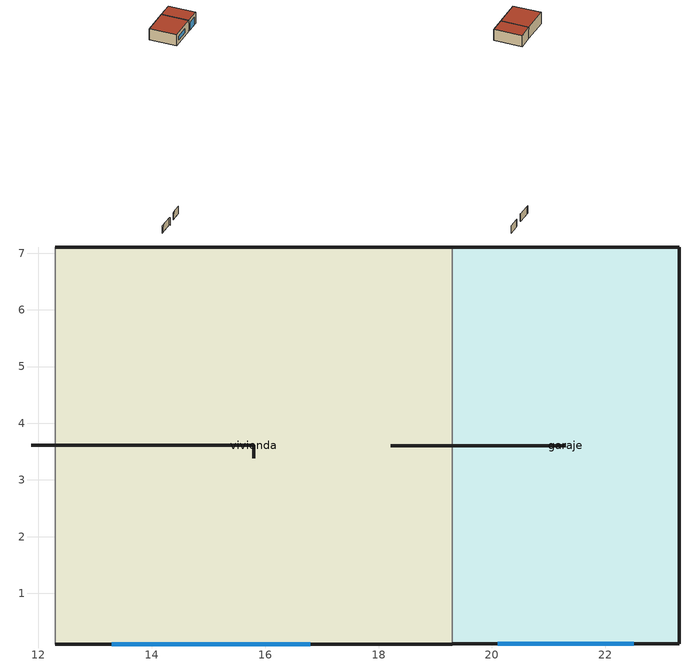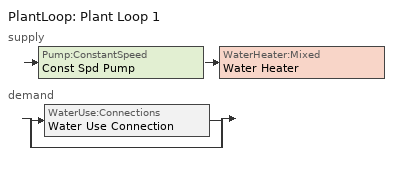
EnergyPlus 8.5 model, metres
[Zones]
garaje
 floor ground (CTE_Ref_Suelo_zona D): 23.3,7.11 23.3,0.11 19.3,0.11 19.3,7.11 z0
 wall outside (PT_ForjadoCubierta_PSI0.24): 21.3,3.61 18.66,3.61 z-52:-50
 wall outside (PT_SoleraTerreno_PSI0.28): 21.3,3.61 18.22,3.61 z-52:-50
 wall outside (CTE_Ref_Muro Exterior_zona D): 19.3,0.11 23.3,0.11 23.3,7.11 19.3,7.11 z0:3
 wall to vivienda (CTE_Ref_Partición interior): 19.3,7.11 19.3,0.11 z0:3
 window (CTE_Ref_Huecos_zona D): 20.1,0.11 22.5,0.11 z0:2.1
 roof outside (CTE_Ref_Cubierta_zona D): 23.3,0.11 23.3,7.11 19.3,7.11 19.3,0.11 z3
vivienda
 floor ground (CTE_Ref_Suelo_zona D): 19.3,7.11 19.3,0.11 12.3,0.11 12.3,7.11 z0
 wall outside (CTE_Ref_Muro Exterior_zona D): 19.3,7.11 12.3,7.11 / 12.3,0.11 19.3,0.11 z0:3
 wall outside (PT_ContornoHuecos_PSI0.05): 15.8,3.61 15.8,3.38 z-52:-50
 wall outside (PT_ForjadoCubierta_PSI0.24): 15.8,3.61 12.44,3.61 z-52:-50
 wall outside (PT_SoleraTerreno_PSI0.28): 15.8,3.61 11.88,3.61 z-52:-50
 wall adiabatic (CTE_Ref_Muro Exterior_zona D): 12.3,7.11 12.3,0.11 z0:3
 window (CTE_Ref_Huecos_zona D): 13.3,0.11 16.8,0.11 z1.1:2.1
 roof outside (CTE_Ref_Cubierta_zona D): 19.3,0.11 19.3,7.11 12.3,7.11 12.3,0.11 z3
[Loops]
PlantLoop 'Plant Loop 1'
 supply: Pump:ConstantSpeed 'Const Spd Pump' > WaterHeater:Mixed 'Water Heater'
 demand: split
  | WaterUse:Connections 'Water Use Connection'
  | bypass
[Building]
CTE_Res_PLANTILLA: North Axis {deg}=0; Terrain=City; Loads Convergence Tolerance Value=0.04; Temperature Convergence Tolerance Value {deltaC}=0.4; Solar Distribution=FullExterior; Maximum Number of Warmup Days=25
[Site:Location]
D3_peninsula: Latitude {deg}=40.68; Longitude {deg}=-4.13; Time Zone {hr}=1; Elevation {m}=667
[SizingPeriod:DesignDay] Day of Month=15; Dry-Bulb Temperature Range Modifier Type=DefaultMultipliers; Humidity Condition Type=DewPoint; Barometric Pressure {Pa}=100965; Wind Speed {m/s}=2.8; Wind Direction {deg}=0; Rain Indicator=No; Snow Indicator=No; Solar Model Indicator=ASHRAEClearSky
Name | Month | Day Type | Maximum Dry-Bulb Temperature {C} | Daily Dry-Bulb Temperature Range {deltaC} | Wetbulb or DewPoint at Maximum Dry-Bulb {C} | Daylight Saving Time Indicator | Sky Clearness
Summer 99.6% Dry Bulb Temperature | 7 | SummerDesignDay | 34.1 | 12.6 | 10.7 | Yes | 1
Winter 0.4% Dry Bulb Temperature | 1 | WinterDesignDay | 6.7 | 9.8 | -4.9 | No | 0
[Site:GroundTemperature:BuildingSurface]
13.62, 13.62, 13.62, 13.62, 13.62, 13.62, 13.62, 13.62, 13.62, 13.62, 13.62, 13.62
[Material] Thermal Absorptance=0.6; Solar Absorptance=0.6; Visible Absorptance=0.6
Name | Roughness | Thickness {m} | Conductivity {W/m-K} | Density {kg/m3} | Specific Heat {J/kg-K}
0_Mobiliario_Residencial | MediumRough | 0.999998 | 1.00001 | 45 | 1200
CTE_Ref_Enlucido de yeso [1000 < d < 1300] | Rough | 0.015 | 0.57 | 1100 | 1000
CTE_Ref_Fábrica de ladrillo cerámico perforado de medio pie [80 mm < G <= 100 mm] | Rough | 0.115 | 0.5 | 900 | 1000
CTE_Ref_Fábrica de tabique cerámico de LH sencillo [40 mm < e < 60 mm] | Rough | 0.04 | 0.4 | 920 | 1000
CTE_Ref_FU entrevigado cerámico [h 250 mm] | Rough | 0.25 | 1.67 | 1660 | 1000
CTE_Ref_Hormigón con áridos ligeros [1600 < d < 1800] | Rough | 0.07 | 1.15 | 1700 | 1000
CTE_Ref_Mortero de cemento o cal para albañilería y para revoco o enlucido [1800 < d < 2000] | Rough | 0.015 | 1.3 | 1900 | 1000
CTE_Ref_Plaqueta o baldosa cerámica | Rough | 0.015 | 1 | 2000 | 800
Losa maciza de hormigón [d 2500 / h 200 mm] | Rough | 0.2 | 2.5 | 2500 | 1000
[Material:NoMass] Roughness=Smooth
Name | Thermal Resistance {m2-K/W} | Thermal Absorptance | Solar Absorptance | Visible Absorptance
Material Aislamiento Referencia Zona D_Cubiertas | 2.224 | 0.6 | 0.6 | 0.6
Material Aislamiento Referencia Zona D_Muros | 0.977 | 0.6 | 0.6 | 0.6
Material Aislamiento Referencia Zona D_Suelos | 1.764 | 0.6 | 0.6 | 0.6
materialPT; materialPT 2; materialPT 4 | 1 | 0.9 | 0.7 | 0.7
[WindowMaterial:Shade]
CTE_Sombra_estacional_ventana: Solar Transmittance=0.7; Solar Reflectance=0.1; Visible Transmittance=0.7; Visible Reflectance=0.1; Infrared Hemispherical Emissivity=0.15; Infrared Transmittance=0.7; Thickness {m}=0.000999998; Conductivity {W/m-K}=0.1; Shade to Glass Distance {m}=0.05; Top Opening Multiplier=0; Bottom Opening Multiplier=0; Left-Side Opening Multiplier=0; Right-Side Opening Multiplier=0; Airflow Permeability=0.7
[WindowMaterial:SimpleGlazingSystem]
CTE_Ref_Vidrio_zona D_1.31: U-Factor {W/m2-K}=1.31; Solar Heat Gain Coefficient=0.75
[WindowProperty:ShadingControl]
sombra estacional_verano: Shading Type=ExteriorShade; Construction with Shading=CTE_Ref_Huecos_zona D_con_persiana; Shading Control Type=OnIfScheduleAllows; Schedule=CTER24B_SombraEstacional; Shading Control Is Scheduled=Yes; Glare Control Is Active=No
[Construction]
CTE_Ref_Cubierta_zona D: CTE_Ref_Plaqueta o baldosa cerámica, CTE_Ref_Mortero de cemento o cal para albañilería y para revoco o enlucido [1800 < d < 2000], Material Aislamiento Referencia Zona D_Cubiertas, CTE_Ref_Hormigón con áridos ligeros [1600 < d < 1800], CTE_Ref_FU entrevigado cerámico [h 250 mm]
CTE_Ref_Huecos_zona D: CTE_Ref_Vidrio_zona D_1.31
CTE_Ref_Huecos_zona D_con_persiana: CTE_Sombra_estacional_ventana, CTE_Ref_Vidrio_zona D_1.31
CTE_Ref_Muro Exterior_zona D: CTE_Ref_Mortero de cemento o cal para albañilería y para revoco o enlucido [1800 < d < 2000], CTE_Ref_Fábrica de ladrillo cerámico perforado de medio pie [80 mm < G <= 100 mm], Material Aislamiento Referencia Zona D_Muros, CTE_Ref_Fábrica de tabique cerámico de LH sencillo [40 mm < e < 60 mm], CTE_Ref_Enlucido de yeso [1000 < d < 1300]
CTE_Ref_Partición interior: CTE_Ref_Enlucido de yeso [1000 < d < 1300], CTE_Ref_Fábrica de tabique cerámico de LH sencillo [40 mm < e < 60 mm], CTE_Ref_Enlucido de yeso [1000 < d < 1300]
CTE_Ref_Suelo_zona D: Losa maciza de hormigón [d 2500 / h 200 mm], Material Aislamiento Referencia Zona D_Suelos, CTE_Ref_Mortero de cemento o cal para albañilería y para revoco o enlucido [1800 < d < 2000], CTE_Ref_Plaqueta o baldosa cerámica
CTE_Res_Mobiliario: 0_Mobiliario_Residencial
PT_ContornoHuecos_PSI0.05: materialPT 4
PT_ForjadoCubierta_PSI0.24: materialPT
PT_SoleraTerreno_PSI0.28: materialPT 2
[Zone]
Name | Part of Total Floor Area
garaje | No
vivienda
[ZoneInfiltration:EffectiveLeakageArea] Stack Coefficient=0.00029; Wind Coefficient=0.000231
Name | Zone | Schedule | Effective Air Leakage Area {cm2}
CTE_ELA_#{ space.name } 1 | garaje | CTE_SiempreOn | 218.984
CTE_ELA_#{ space.name } | vivienda | CTER24B_HINF | 238.659
[ZoneControl:Thermostat]
vivienda Thermostat: Zone or ZoneList=vivienda; Control Type Schedule=vivienda Thermostat Schedule; Control Object Type 1=ThermostatSetpoint:DualSetpoint; Control Name 1=Thermostat Setpoint Dual Setpoint 2
[ThermostatSetpoint:DualSetpoint]
Thermostat Setpoint Dual Setpoint 2: Heating Setpoint Temperature Schedule=CTER24B_TCAL; Cooling Setpoint Temperature Schedule=CTER24B_TREF
[ZoneVentilation:DesignFlowRate] Zone or ZoneList=vivienda; Design Flow Rate Calculation Method=AirChanges/Hour; Design Flow Rate {m3/s}=0; Flow Rate per Zone Floor Area {m3/s-m2}=0; Flow Rate per Person {m3/s-person}=0; Constant Term Coefficient=1; Temperature Term Coefficient=0; Velocity Term Coefficient=0; Velocity Squared Term Coefficient=0; Minimum Indoor Temperature {C}=-100; Maximum Indoor Temperature {C}=100; Delta Temperature {deltaC}=-100; Minimum Outdoor Temperature {C}=-100; Maximum Outdoor Temperature {C}=100; Maximum Wind Speed {m/s}=40
Name | Schedule | Air Changes per Hour {1/hr} | Ventilation Type | Fan Pressure Rise {Pa} | Fan Total Efficiency
HVNOC_vivienda_Zone Ventilation Design Flow Rate NOCTURNO | CTER24B_HVNOC | 3.37 | Natural | 0 | 1
HVEN_vivienda_Zone Ventilation Design Flow Rate NORMAL | CTER24B_HVEN | 0.63 | Exhaust | 1250 | 0.5
[Sizing:Zone]
vivienda: Zone Cooling Design Supply Air Temperature Input Method=SupplyAirTemperature; Zone Cooling Design Supply Air Temperature {C}=14; Zone Cooling Design Supply Air Temperature Difference {deltaC}=11.11; Zone Heating Design Supply Air Temperature Input Method=SupplyAirTemperature; Zone Heating Design Supply Air Temperature {C}=40; Zone Heating Design Supply Air Temperature Difference {deltaC}=11.11; Zone Cooling Design Supply Air Humidity Ratio {kgWater/kgDryAir}=0.0085; Zone Heating Design Supply Air Humidity Ratio {kgWater/kgDryAir}=0.008; Cooling Design Air Flow Method=DesignDay; Cooling Design Air Flow Rate {m3/s}=0; Cooling Minimum Air Flow per Zone Floor Area {m3/s-m2}=0.000762; Cooling Minimum Air Flow {m3/s}=0; Cooling Minimum Air Flow Fraction=0; Heating Design Air Flow Method=DesignDay; Heating Design Air Flow Rate {m3/s}=0; Heating Maximum Air Flow per Zone Floor Area {m3/s-m2}=0.002032; Heating Maximum Air Flow {m3/s}=0.141576; Heating Maximum Air Flow Fraction=0.3; Design Specification Zone Air Distribution Object=vivienda Design Spec Zone Air Dist; Account for Dedicated Outdoor Air System=No
[DesignSpecification:ZoneAirDistribution]
vivienda Design Spec Zone Air Dist: Zone Air Distribution Effectiveness in Cooling Mode=1; Zone Air Distribution Effectiveness in Heating Mode=1
[PlantLoop]
Plant Loop 1: Fluid Type=Water; Plant Equipment Operation Scheme=Plant Loop 1 Operation Schemes; Maximum Loop Temperature {C}=100; Minimum Loop Temperature {C}=0; Maximum Loop Flow Rate {m3/s}=Autosize; Minimum Loop Flow Rate {m3/s}=0; Plant Loop Volume {m3}=Autocalculate; Load Distribution Scheme=Optimal
[Sizing:Plant]
Plant Loop 1: Loop Type=Heating; Design Loop Exit Temperature {C}=82; Loop Design Temperature Difference {deltaC}=11; Sizing Option=NonCoincident; Zone Timesteps in Averaging Window=1; Coincident Sizing Factor Mode=None
[Pump:ConstantSpeed]
Const Spd Pump: Design Flow Rate {m3/s}=Autosize; Design Pump Head {Pa}=179352; Design Power Consumption {W}=Autosize; Motor Efficiency=0.9; Fraction of Motor Inefficiencies to Fluid Stream=0; Pump Control Type=Intermittent
[WaterHeater:Mixed]
Water Heater: Tank Volume {m3}=10; Setpoint Temperature Schedule=CTER24B_ACS_TemperaturaProduccion; Deadband Temperature Difference {deltaC}=2; Maximum Temperature Limit {C}=82.22; Heater Control Type=Cycle; Heater Maximum Capacity {W}=1000000; Heater Ignition Minimum Flow Rate {m3/s}=0; Heater Ignition Delay {s}=0; Heater Fuel Type=DistrictHeating; Heater Thermal Efficiency=1; Off Cycle Parasitic Fuel Consumption Rate {W}=0; Off Cycle Parasitic Fuel Type=DistrictHeating; Off Cycle Parasitic Heat Fraction to Tank=0; On Cycle Parasitic Fuel Consumption Rate {W}=0; On Cycle Parasitic Fuel Type=DistrictHeating; On Cycle Parasitic Heat Fraction to Tank=0; Ambient Temperature Indicator=Schedule; Ambient Temperature Schedule=CTER24B_ACS_TemperaturaAmbiente; Off Cycle Loss Coefficient to Ambient Temperature {W/K}=0; Off Cycle Loss Fraction to Zone=1; On Cycle Loss Coefficient to Ambient Temperature {W/K}=0; On Cycle Loss Fraction to Zone=1; Use Flow Rate Fraction Schedule=CTE_SiempreOn; Cold Water Supply Temperature Schedule=CTE_ACS_Temperatura_agua_fria; Use Side Effectiveness=1; Source Side Effectiveness=1; Use Side Design Flow Rate {m3/s}=Autosize; Source Side Design Flow Rate {m3/s}=Autosize; Indirect Water Heating Recovery Time {hr}=1.5
[WaterUse:Connections]
Water Use Connection: Water Use Equipment Name 1=ACS_vivienda
[WaterUse:Equipment]
ACS_vivienda: Peak Flow Rate {m3/s}=3.1e-005; Flow Rate Fraction Schedule=CTER24B_ACS_Demanda; Target Temperature Schedule=CTER24B_ACS_TemperaturaConsumo; Zone=vivienda
[PlantEquipmentOperationSchemes]
Plant Loop 1 Operation Schemes: Control Scheme Object Type 1=PlantEquipmentOperation:HeatingLoad; Control Scheme Name 1=Plant Loop 1 Heating Operation Scheme; Control Scheme Schedule Name 1=Always On Discrete
[PlantEquipmentOperation:HeatingLoad]
Plant Loop 1 Heating Operation Scheme: Load Range Lower Limit 1 {W}=0; Load Range Upper Limit 1 {W}=1000000000; Range Equipment List Name 1=Plant Loop 1 Heating Equipment List
[PlantEquipmentList]
Plant Loop 1 Heating Equipment List: WaterHeater:Mixed, Water Heater
[InternalMass]
vivienda Internal Mass 1: Construction=CTE_Res_Mobiliario; Zone=vivienda; Surface Area {m2}=49
[SetpointManager:Scheduled]
Scheduled HW Temp: Control Variable=Temperature; Schedule=CTER24B_ACS_TemperaturaProduccion
[Zone equipment]
vivienda: vivienda Ideal Loads Air System
[ZoneHVAC:IdealLoadsAirSystem]
vivienda Ideal Loads Air System: Maximum Heating Supply Air Temperature {C}=50; Minimum Cooling Supply Air Temperature {C}=13; Maximum Heating Supply Air Humidity Ratio {kgWater/kgDryAir}=0.0156; Minimum Cooling Supply Air Humidity Ratio {kgWater/kgDryAir}=0.0077; Heating Limit=NoLimit; Cooling Limit=NoLimit; Dehumidification Control Type=ConstantSensibleHeatRatio; Cooling Sensible Heat Ratio=0.7; Humidification Control Type=None; Demand Controlled Ventilation Type=None; Outdoor Air Economizer Type=NoEconomizer; Heat Recovery Type=None; Sensible Heat Recovery Effectiveness=0.7; Latent Heat Recovery Effectiveness=0.65
[ZoneAirBalance:OutdoorAir] Air Balance Method=Quadrature; Induced Outdoor Air Due to Unbalanced Duct Leakage {m3/s}=0; Induced Outdoor Air Schedule=CTER24B_HINF
Name | Zone
garaje OutdoorAir Balance | garaje
vivienda OutdoorAir Balance | vivienda
[Schedule:Compact]
vivienda Thermostat Schedule: Through: 12/31, For: AllDays, Until: 24:00, 4
[Schedule:Day:Interval]
Schedule Day 13; Schedule Day 11: No, 07:00, 17, 23:00, 20, 24:00, 17
Schedule Day 12: No, 24:00, -50
Schedule Day 10; Schedule Day 14: No, 24:00, 23.5
Schedule Day 17; Schedule Day 15: No, 24:00, 99
Schedule Day 16: No, 07:00, 27, 15:00, 99, 23:00, 25, 24:00, 27
dia_abril: No, 24:00, 11.7987
dia_agosto: No, 24:00, 18.7987
dia_diciembre; dia_enero; dia_febrero: No, 24:00, 7.5974
dia_julio: No, 24:00, 19.7987
dia_junio; dia_septiembre: No, 24:00, 16.7987
dia_marzo; dia_noviembre: No, 24:00, 9.5974
dia_mayo: No, 24:00, 13.7987
dia_octubre: No, 24:00, 12.5974
Hot Water Temperature Default; Hot Water Temperature Summer Design Day; Hot Water Temperature Winter Design Day: No, 24:00, 67
Schedule Day 113; Schedule Day 114; Schedule Day 116; Schedule Day 18; Schedule Day 25; Schedule Day 9: No, 24:00, 1
Schedule Day 115; Schedule Day 117; Schedule Day 24; Schedule Day 26: No, 24:00, 0
Schedule Day 23: No, 24:00, 0.3
Schedule Day 32: No, 01:00, 0.12, 02:00, 0.05, 03:00, 0.04, 05:00, 0.02, 06:00, 0.06, 07:00, 0.27, 08:00, 1, 09:00, 0.7, 10:00, 0.75, 11:00, 0.62, 12:00, 0.56, 14:00, 0.48, 15:00, 0.41, 16:00, 0.33, 17:00, 0.39, 18:00, 0.38, 19:00, 0.52, 20:00, 0.7, 21:00, 0.57, 22:00, 0.63, 23:00, 0.48, 24:00, 0.52
Schedule Day 76: No, 24:00, 60
Water Heater Ambient Temperature Default; Water Heater Ambient Temperature Default 2: No, 24:00, 22
[Schedule:Week:Daily]
Schedule:Week:Daily {8b48a8eb-3e30-4969-b3e6-dadc425f125c}: Schedule Day 10, Schedule Day 13, Schedule Day 13, Schedule Day 13, Schedule Day 13, Schedule Day 13, Schedule Day 13, Schedule Day 10, Schedule Day 10, Schedule Day 10, Schedule Day 10, Schedule Day 10
Schedule:Week:Daily {42970277-9692-47c7-8855-d771bcd7feee}: Schedule Day 13, Schedule Day 13, Schedule Day 13, Schedule Day 13, Schedule Day 13, Schedule Day 13, Schedule Day 13, Schedule Day 10, Schedule Day 10, Schedule Day 10, Schedule Day 10, Schedule Day 10
Schedule:Week:Daily {8e05f2f8-d462-4fea-b18c-9d0e01a23fbd}: Schedule Day 13, Schedule Day 13, Schedule Day 13, Schedule Day 13, Schedule Day 13, Schedule Day 12, Schedule Day 12, Schedule Day 10, Schedule Day 10, Schedule Day 10, Schedule Day 10, Schedule Day 10
Schedule:Week:Daily {d60b428a-8888-422c-95b0-97c3f7ba73d1}: Schedule Day 12, Schedule Day 12, Schedule Day 12, Schedule Day 12, Schedule Day 12, Schedule Day 12, Schedule Day 12, Schedule Day 10, Schedule Day 10, Schedule Day 10, Schedule Day 10, Schedule Day 10
Schedule:Week:Daily {8269978e-e19c-481f-b402-e5f4d6d9c611}: Schedule Day 12, Schedule Day 11, Schedule Day 11, Schedule Day 11, Schedule Day 11, Schedule Day 11, Schedule Day 11, Schedule Day 10, Schedule Day 10, Schedule Day 10, Schedule Day 10, Schedule Day 10
Schedule:Week:Daily {d5731623-7015-486a-9524-569426463d00}: Schedule Day 11, Schedule Day 11, Schedule Day 11, Schedule Day 11, Schedule Day 11, Schedule Day 11, Schedule Day 11, Schedule Day 10, Schedule Day 10, Schedule Day 10, Schedule Day 10, Schedule Day 10
Schedule:Week:Daily {cd9ae632-01c4-4392-80eb-4b0ebd48d6f0}: Schedule Day 14, Schedule Day 17, Schedule Day 17, Schedule Day 17, Schedule Day 17, Schedule Day 17, Schedule Day 17, Schedule Day 14, Schedule Day 14, Schedule Day 14, Schedule Day 14, Schedule Day 14
Schedule:Week:Daily {33c58901-9efa-4269-ae97-c6af3bd85d55}: Schedule Day 17, Schedule Day 17, Schedule Day 17, Schedule Day 17, Schedule Day 17, Schedule Day 17, Schedule Day 17, Schedule Day 14, Schedule Day 14, Schedule Day 14, Schedule Day 14, Schedule Day 14
Schedule:Week:Daily {d572ac74-638c-46bf-ab39-9dfcfb97147a}: Schedule Day 17, Schedule Day 17, Schedule Day 17, Schedule Day 17, Schedule Day 17, Schedule Day 16, Schedule Day 16, Schedule Day 14, Schedule Day 14, Schedule Day 14, Schedule Day 14, Schedule Day 14
Schedule:Week:Daily {4fc8d44e-078a-4a0b-997a-d950340ef052}: Schedule Day 16, Schedule Day 16, Schedule Day 16, Schedule Day 16, Schedule Day 16, Schedule Day 16, Schedule Day 16, Schedule Day 14, Schedule Day 14, Schedule Day 14, Schedule Day 14, Schedule Day 14
Schedule:Week:Daily {6d1527b3-eafb-4ef0-8fe5-fc70cf6fa3a0}: Schedule Day 16, Schedule Day 15, Schedule Day 15, Schedule Day 15, Schedule Day 15, Schedule Day 15, Schedule Day 15, Schedule Day 14, Schedule Day 14, Schedule Day 14, Schedule Day 14, Schedule Day 14
Schedule:Week:Daily {f5b8d589-28a1-4810-b460-be508366785c}: Schedule Day 15, Schedule Day 15, Schedule Day 15, Schedule Day 15, Schedule Day 15, Schedule Day 15, Schedule Day 15, Schedule Day 14, Schedule Day 14, Schedule Day 14, Schedule Day 14, Schedule Day 14
Schedule:Week:Daily {eb665e66-034b-482d-a13a-ef3f508aa159}: Schedule Day 32, Schedule Day 32, Schedule Day 32, Schedule Day 32, Schedule Day 32, Schedule Day 32, Schedule Day 32, Schedule Day 32, Schedule Day 32, Schedule Day 32, Schedule Day 32, Schedule Day 32
Schedule:Week:Daily {3bafe633-f867-492a-8db8-f703bb14b4f2}: Water Heater Ambient Temperature Default, Water Heater Ambient Temperature Default, Water Heater Ambient Temperature Default, Water Heater Ambient Temperature Default, Water Heater Ambient Temperature Default, Water Heater Ambient Temperature Default, Water Heater Ambient Temperature Default, Water Heater Ambient Temperature Default, Water Heater Ambient Temperature Default, Water Heater Ambient Temperature Default, Water Heater Ambient Temperature Default, Water Heater Ambient Temperature Default
Schedule:Week:Daily {a8e76b25-399a-49a2-8639-61f4f962cf77}: Schedule Day 76, Schedule Day 76, Schedule Day 76, Schedule Day 76, Schedule Day 76, Schedule Day 76, Schedule Day 76, Schedule Day 76, Schedule Day 76, Schedule Day 76, Schedule Day 76, Schedule Day 76
Schedule:Week:Daily {c0ef846c-8f0d-409b-9b55-6839a18e1e8e}: Hot Water Temperature Default, Hot Water Temperature Default, Hot Water Temperature Default, Hot Water Temperature Default, Hot Water Temperature Default, Hot Water Temperature Default, Hot Water Temperature Default, Hot Water Temperature Default, Hot Water Temperature Summer Design Day, Hot Water Temperature Winter Design Day, Hot Water Temperature Default, Hot Water Temperature Default
Schedule:Week:Daily {8f46982d-b2f0-4cb1-b3e5-7d09b0f244b2}: Schedule Day 18, Schedule Day 18, Schedule Day 18, Schedule Day 18, Schedule Day 18, Schedule Day 18, Schedule Day 18, Schedule Day 18, Schedule Day 18, Schedule Day 18, Schedule Day 18, Schedule Day 18
Schedule:Week:Daily {cf503f62-be66-4247-a1d1-fc03fd60b655}: Schedule Day 113, Schedule Day 113, Schedule Day 113, Schedule Day 113, Schedule Day 113, Schedule Day 113, Schedule Day 113, Schedule Day 113, Schedule Day 113, Schedule Day 113, Schedule Day 113, Schedule Day 113
Schedule:Week:Daily {81ecaac0-73bf-4d80-a8e9-5a093cbe5955}: Schedule Day 114, Schedule Day 115, Schedule Day 115, Schedule Day 115, Schedule Day 115, Schedule Day 115, Schedule Day 115, Schedule Day 114, Schedule Day 114, Schedule Day 114, Schedule Day 114, Schedule Day 114
Schedule:Week:Daily {80137f36-0550-40f4-937e-060cf5b1f8a5}: Schedule Day 115, Schedule Day 115, Schedule Day 115, Schedule Day 115, Schedule Day 115, Schedule Day 115, Schedule Day 115, Schedule Day 114, Schedule Day 114, Schedule Day 114, Schedule Day 114, Schedule Day 114
Schedule:Week:Daily {d5ff7d88-3d57-4e25-bb43-57f8e673b0c8}: Schedule Day 115, Schedule Day 115, Schedule Day 115, Schedule Day 115, Schedule Day 115, Schedule Day 116, Schedule Day 116, Schedule Day 114, Schedule Day 114, Schedule Day 114, Schedule Day 114, Schedule Day 114
Schedule:Week:Daily {40d1f492-c2f5-4b1f-b1b5-93990ffb989a}: Schedule Day 116, Schedule Day 116, Schedule Day 116, Schedule Day 116, Schedule Day 116, Schedule Day 116, Schedule Day 116, Schedule Day 114, Schedule Day 114, Schedule Day 114, Schedule Day 114, Schedule Day 114
Schedule:Week:Daily {73e081bf-daa9-45cc-ab0e-15112b470f7b}: Schedule Day 116, Schedule Day 117, Schedule Day 117, Schedule Day 117, Schedule Day 117, Schedule Day 117, Schedule Day 117, Schedule Day 114, Schedule Day 114, Schedule Day 114, Schedule Day 114, Schedule Day 114
Schedule:Week:Daily {3bc8abaf-80a3-4a55-8d81-da1b1abbfe14}: Schedule Day 117, Schedule Day 117, Schedule Day 117, Schedule Day 117, Schedule Day 117, Schedule Day 117, Schedule Day 117, Schedule Day 114, Schedule Day 114, Schedule Day 114, Schedule Day 114, Schedule Day 114
Schedule:Week:Daily {0f096627-2c19-434d-9ee8-6bfbbd32b804}: Schedule Day 23, Schedule Day 26, Schedule Day 26, Schedule Day 26, Schedule Day 26, Schedule Day 26, Schedule Day 26, Schedule Day 23, Schedule Day 23, Schedule Day 23, Schedule Day 23, Schedule Day 23
Schedule:Week:Daily {d33e6e43-866e-4dd5-a0cd-562e05eba5a5}: Schedule Day 26, Schedule Day 26, Schedule Day 26, Schedule Day 26, Schedule Day 26, Schedule Day 26, Schedule Day 26, Schedule Day 23, Schedule Day 23, Schedule Day 23, Schedule Day 23, Schedule Day 23
Schedule:Week:Daily {e7d46abb-4f9e-4a57-af69-ce5100bbe99a}: Schedule Day 26, Schedule Day 26, Schedule Day 26, Schedule Day 26, Schedule Day 26, Schedule Day 25, Schedule Day 25, Schedule Day 23, Schedule Day 23, Schedule Day 23, Schedule Day 23, Schedule Day 23
Schedule:Week:Daily {12075f57-3bbd-4dd4-acd5-1b79d1564316}: Schedule Day 25, Schedule Day 25, Schedule Day 25, Schedule Day 25, Schedule Day 25, Schedule Day 25, Schedule Day 25, Schedule Day 23, Schedule Day 23, Schedule Day 23, Schedule Day 23, Schedule Day 23
Schedule:Week:Daily {dd84871a-3686-40f5-8320-82763fd8f454}: Schedule Day 25, Schedule Day 24, Schedule Day 24, Schedule Day 24, Schedule Day 24, Schedule Day 24, Schedule Day 24, Schedule Day 23, Schedule Day 23, Schedule Day 23, Schedule Day 23, Schedule Day 23
Schedule:Week:Daily {cc3b63ca-610d-418a-a903-72dee9d88221}: Schedule Day 24, Schedule Day 24, Schedule Day 24, Schedule Day 24, Schedule Day 24, Schedule Day 24, Schedule Day 24, Schedule Day 23, Schedule Day 23, Schedule Day 23, Schedule Day 23, Schedule Day 23
Schedule:Week:Daily {fcd2ed1e-eba2-4afc-83a7-da107b72f803}: Water Heater Ambient Temperature Default 2, dia_enero, dia_enero, dia_enero, dia_enero, dia_enero, dia_enero, Water Heater Ambient Temperature Default 2, Water Heater Ambient Temperature Default 2, Water Heater Ambient Temperature Default 2, Water Heater Ambient Temperature Default 2, Water Heater Ambient Temperature Default 2
Schedule:Week:Daily {c5274274-fac1-4727-91ac-51c248e6daaf}: dia_enero, dia_enero, dia_enero, dia_enero, dia_enero, dia_enero, dia_enero, Water Heater Ambient Temperature Default 2, Water Heater Ambient Temperature Default 2, Water Heater Ambient Temperature Default 2, Water Heater Ambient Temperature Default 2, Water Heater Ambient Temperature Default 2
Schedule:Week:Daily {d07be2a7-8a9d-4378-8944-594b219a0794}: dia_enero, dia_enero, dia_enero, dia_enero, dia_febrero, dia_febrero, dia_febrero, Water Heater Ambient Temperature Default 2, Water Heater Ambient Temperature Default 2, Water Heater Ambient Temperature Default 2, Water Heater Ambient Temperature Default 2, Water Heater Ambient Temperature Default 2
Schedule:Week:Daily {4dda7a7d-e3fb-49f5-b3e0-1a38da520840}: dia_febrero, dia_febrero, dia_febrero, dia_febrero, dia_febrero, dia_febrero, dia_febrero, Water Heater Ambient Temperature Default 2, Water Heater Ambient Temperature Default 2, Water Heater Ambient Temperature Default 2, Water Heater Ambient Temperature Default 2, Water Heater Ambient Temperature Default 2
Schedule:Week:Daily {f9d0050d-befb-400c-ba71-1d6a2a9a91e1}: dia_febrero, dia_febrero, dia_febrero, dia_febrero, dia_marzo, dia_marzo, dia_marzo, Water Heater Ambient Temperature Default 2, Water Heater Ambient Temperature Default 2, Water Heater Ambient Temperature Default 2, Water Heater Ambient Temperature Default 2, Water Heater Ambient Temperature Default 2
Schedule:Week:Daily {505b9c19-6125-42d6-ae47-eda6990f6c11}: dia_marzo, dia_marzo, dia_marzo, dia_marzo, dia_marzo, dia_marzo, dia_marzo, Water Heater Ambient Temperature Default 2, Water Heater Ambient Temperature Default 2, Water Heater Ambient Temperature Default 2, Water Heater Ambient Temperature Default 2, Water Heater Ambient Temperature Default 2
Schedule:Week:Daily {6b1447f3-623c-47e4-97b3-2a1130605ead}: dia_abril, dia_abril, dia_abril, dia_abril, dia_abril, dia_abril, dia_abril, Water Heater Ambient Temperature Default 2, Water Heater Ambient Temperature Default 2, Water Heater Ambient Temperature Default 2, Water Heater Ambient Temperature Default 2, Water Heater Ambient Temperature Default 2
Schedule:Week:Daily {e018e01c-5a13-4329-bc08-c9a74ac61942}: dia_abril, dia_abril, dia_mayo, dia_mayo, dia_mayo, dia_mayo, dia_mayo, Water Heater Ambient Temperature Default 2, Water Heater Ambient Temperature Default 2, Water Heater Ambient Temperature Default 2, Water Heater Ambient Temperature Default 2, Water Heater Ambient Temperature Default 2
Schedule:Week:Daily {41b8b262-0332-4c72-a749-7493fb5cbb01}: dia_mayo, dia_mayo, dia_mayo, dia_mayo, dia_mayo, dia_mayo, dia_mayo, Water Heater Ambient Temperature Default 2, Water Heater Ambient Temperature Default 2, Water Heater Ambient Temperature Default 2, Water Heater Ambient Temperature Default 2, Water Heater Ambient Temperature Default 2
Schedule:Week:Daily {fb2a8c8e-84d5-41b9-8ab4-a0f2898438b7}: dia_mayo, dia_mayo, dia_mayo, dia_mayo, dia_mayo, dia_junio, dia_junio, Water Heater Ambient Temperature Default 2, Water Heater Ambient Temperature Default 2, Water Heater Ambient Temperature Default 2, Water Heater Ambient Temperature Default 2, Water Heater Ambient Temperature Default 2
Schedule:Week:Daily {35850af5-137a-4b3b-b279-774702414334}: dia_junio, dia_junio, dia_junio, dia_junio, dia_junio, dia_junio, dia_junio, Water Heater Ambient Temperature Default 2, Water Heater Ambient Temperature Default 2, Water Heater Ambient Temperature Default 2, Water Heater Ambient Temperature Default 2, Water Heater Ambient Temperature Default 2
Schedule:Week:Daily {70b46fdb-7002-4093-a1ed-5c6b52464725}: dia_julio, dia_julio, dia_julio, dia_julio, dia_julio, dia_julio, dia_julio, Water Heater Ambient Temperature Default 2, Water Heater Ambient Temperature Default 2, Water Heater Ambient Temperature Default 2, Water Heater Ambient Temperature Default 2, Water Heater Ambient Temperature Default 2
Schedule:Week:Daily {dc66b015-d10d-42ae-a60f-1838f948d42b}: dia_julio, dia_julio, dia_julio, dia_agosto, dia_agosto, dia_agosto, dia_agosto, Water Heater Ambient Temperature Default 2, Water Heater Ambient Temperature Default 2, Water Heater Ambient Temperature Default 2, Water Heater Ambient Temperature Default 2, Water Heater Ambient Temperature Default 2
Schedule:Week:Daily {aadfd206-0ffd-42e3-9950-0582bef83b44}: dia_agosto, dia_agosto, dia_agosto, dia_agosto, dia_agosto, dia_agosto, dia_agosto, Water Heater Ambient Temperature Default 2, Water Heater Ambient Temperature Default 2, Water Heater Ambient Temperature Default 2, Water Heater Ambient Temperature Default 2, Water Heater Ambient Temperature Default 2
Schedule:Week:Daily {338061a9-13ce-4671-97a2-e32e013dd21d}: dia_agosto, dia_agosto, dia_agosto, dia_agosto, dia_agosto, dia_agosto, dia_septiembre, Water Heater Ambient Temperature Default 2, Water Heater Ambient Temperature Default 2, Water Heater Ambient Temperature Default 2, Water Heater Ambient Temperature Default 2, Water Heater Ambient Temperature Default 2
Schedule:Week:Daily {50dc4fdf-20d9-4b87-ba48-e59323e5d618}: dia_septiembre, dia_septiembre, dia_septiembre, dia_septiembre, dia_septiembre, dia_septiembre, dia_septiembre, Water Heater Ambient Temperature Default 2, Water Heater Ambient Temperature Default 2, Water Heater Ambient Temperature Default 2, Water Heater Ambient Temperature Default 2, Water Heater Ambient Temperature Default 2
Schedule:Week:Daily {81428aca-f0d0-4a39-8a44-7b372912ad9c}: dia_septiembre, dia_octubre, dia_octubre, dia_octubre, dia_octubre, dia_octubre, dia_octubre, Water Heater Ambient Temperature Default 2, Water Heater Ambient Temperature Default 2, Water Heater Ambient Temperature Default 2, Water Heater Ambient Temperature Default 2, Water Heater Ambient Temperature Default 2
Schedule:Week:Daily {4db051f1-de90-4d03-a421-cdf6f5f2c0fd}: dia_octubre, dia_octubre, dia_octubre, dia_octubre, dia_octubre, dia_octubre, dia_octubre, Water Heater Ambient Temperature Default 2, Water Heater Ambient Temperature Default 2, Water Heater Ambient Temperature Default 2, Water Heater Ambient Temperature Default 2, Water Heater Ambient Temperature Default 2
Schedule:Week:Daily {bcf9af38-104b-406c-81f7-48612286a3f1}: dia_octubre, dia_octubre, dia_octubre, dia_octubre, dia_noviembre, dia_noviembre, dia_noviembre, Water Heater Ambient Temperature Default 2, Water Heater Ambient Temperature Default 2, Water Heater Ambient Temperature Default 2, Water Heater Ambient Temperature Default 2, Water Heater Ambient Temperature Default 2
Schedule:Week:Daily {8a07bf18-fd1f-4247-8174-725acc4a878c}: dia_noviembre, dia_noviembre, dia_noviembre, dia_noviembre, dia_noviembre, dia_noviembre, dia_noviembre, Water Heater Ambient Temperature Default 2, Water Heater Ambient Temperature Default 2, Water Heater Ambient Temperature Default 2, Water Heater Ambient Temperature Default 2, Water Heater Ambient Temperature Default 2
Schedule:Week:Daily {f325097f-9c5b-4210-88f0-807f332d46db}: dia_noviembre, dia_noviembre, dia_noviembre, dia_noviembre, dia_noviembre, dia_noviembre, dia_diciembre, Water Heater Ambient Temperature Default 2, Water Heater Ambient Temperature Default 2, Water Heater Ambient Temperature Default 2, Water Heater Ambient Temperature Default 2, Water Heater Ambient Temperature Default 2
Schedule:Week:Daily {2ce32a7d-f77d-4770-9eee-08715102e3b9}: dia_diciembre, dia_diciembre, dia_diciembre, dia_diciembre, dia_diciembre, dia_diciembre, dia_diciembre, Water Heater Ambient Temperature Default 2, Water Heater Ambient Temperature Default 2, Water Heater Ambient Temperature Default 2, Water Heater Ambient Temperature Default 2, Water Heater Ambient Temperature Default 2
Schedule:Week:Daily {2a9b5f8d-d28f-47f4-9a8b-6b2ba8f8223d}: Schedule Day 9, Schedule Day 9, Schedule Day 9, Schedule Day 9, Schedule Day 9, Schedule Day 9, Schedule Day 9, Schedule Day 9, Schedule Day 9, Schedule Day 9, Schedule Day 9, Schedule Day 9
[Schedule:Year]
CTER24B_TCAL: Schedule:Week:Daily {8b48a8eb-3e30-4969-b3e6-dadc425f125c}, 1, 1, 1, 6, Schedule:Week:Daily {42970277-9692-47c7-8855-d771bcd7feee}, 1, 7, 5, 26, Schedule:Week:Daily {8e05f2f8-d462-4fea-b18c-9d0e01a23fbd}, 5, 27, 6, 2, Schedule:Week:Daily {d60b428a-8888-422c-95b0-97c3f7ba73d1}, 6, 3, 9, 29, Schedule:Week:Daily {8269978e-e19c-481f-b402-e5f4d6d9c611}, 9, 30, 10, 6, Schedule:Week:Daily {d5731623-7015-486a-9524-569426463d00}, 10, 7, 12, 31
CTER24B_TREF: Schedule:Week:Daily {cd9ae632-01c4-4392-80eb-4b0ebd48d6f0}, 1, 1, 1, 6, Schedule:Week:Daily {33c58901-9efa-4269-ae97-c6af3bd85d55}, 1, 7, 5, 26, Schedule:Week:Daily {d572ac74-638c-46bf-ab39-9dfcfb97147a}, 5, 27, 6, 2, Schedule:Week:Daily {4fc8d44e-078a-4a0b-997a-d950340ef052}, 6, 3, 9, 29, Schedule:Week:Daily {6d1527b3-eafb-4ef0-8fe5-fc70cf6fa3a0}, 9, 30, 10, 6, Schedule:Week:Daily {f5b8d589-28a1-4810-b460-be508366785c}, 10, 7, 12, 31
CTER24B_ACS_Demanda: Schedule:Week:Daily {eb665e66-034b-482d-a13a-ef3f508aa159}, 1, 1, 12, 31
CTER24B_ACS_TemperaturaAmbiente: Schedule:Week:Daily {3bafe633-f867-492a-8db8-f703bb14b4f2}, 1, 1, 12, 31
CTER24B_ACS_TemperaturaConsumo: Schedule:Week:Daily {a8e76b25-399a-49a2-8639-61f4f962cf77}, 1, 1, 12, 31
CTER24B_ACS_TemperaturaProduccion: Schedule:Week:Daily {c0ef846c-8f0d-409b-9b55-6839a18e1e8e}, 1, 1, 12, 31
CTER24B_HINF: Schedule:Week:Daily {8f46982d-b2f0-4cb1-b3e5-7d09b0f244b2}, 1, 1, 12, 31
CTER24B_HVEN: Schedule:Week:Daily {cf503f62-be66-4247-a1d1-fc03fd60b655}, 1, 1, 12, 31
CTER24B_HVNOC: Schedule:Week:Daily {81ecaac0-73bf-4d80-a8e9-5a093cbe5955}, 1, 1, 1, 6, Schedule:Week:Daily {80137f36-0550-40f4-937e-060cf5b1f8a5}, 1, 7, 5, 26, Schedule:Week:Daily {d5ff7d88-3d57-4e25-bb43-57f8e673b0c8}, 5, 27, 6, 2, Schedule:Week:Daily {40d1f492-c2f5-4b1f-b1b5-93990ffb989a}, 6, 3, 9, 29, Schedule:Week:Daily {73e081bf-daa9-45cc-ab0e-15112b470f7b}, 9, 30, 10, 6, Schedule:Week:Daily {3bc8abaf-80a3-4a55-8d81-da1b1abbfe14}, 10, 7, 12, 31
CTER24B_SombraEstacional: Schedule:Week:Daily {0f096627-2c19-434d-9ee8-6bfbbd32b804}, 1, 1, 1, 6, Schedule:Week:Daily {d33e6e43-866e-4dd5-a0cd-562e05eba5a5}, 1, 7, 5, 26, Schedule:Week:Daily {e7d46abb-4f9e-4a57-af69-ce5100bbe99a}, 5, 27, 6, 2, Schedule:Week:Daily {12075f57-3bbd-4dd4-acd5-1b79d1564316}, 6, 3, 9, 29, Schedule:Week:Daily {dd84871a-3686-40f5-8320-82763fd8f454}, 9, 30, 10, 6, Schedule:Week:Daily {cc3b63ca-610d-418a-a903-72dee9d88221}, 10, 7, 12, 31
CTE_ACS_Temperatura_agua_fria: Schedule:Week:Daily {fcd2ed1e-eba2-4afc-83a7-da107b72f803}, 1, 1, 1, 6, Schedule:Week:Daily {c5274274-fac1-4727-91ac-51c248e6daaf}, 1, 7, 1, 27, Schedule:Week:Daily {d07be2a7-8a9d-4378-8944-594b219a0794}, 1, 28, 2, 3, Schedule:Week:Daily {4dda7a7d-e3fb-49f5-b3e0-1a38da520840}, 2, 4, 2, 24, Schedule:Week:Daily {f9d0050d-befb-400c-ba71-1d6a2a9a91e1}, 2, 25, 3, 3, Schedule:Week:Daily {505b9c19-6125-42d6-ae47-eda6990f6c11}, 3, 4, 3, 31, Schedule:Week:Daily {6b1447f3-623c-47e4-97b3-2a1130605ead}, 4, 1, 4, 28, Schedule:Week:Daily {e018e01c-5a13-4329-bc08-c9a74ac61942}, 4, 29, 5, 5, Schedule:Week:Daily {41b8b262-0332-4c72-a749-7493fb5cbb01}, 5, 6, 5, 26, Schedule:Week:Daily {fb2a8c8e-84d5-41b9-8ab4-a0f2898438b7}, 5, 27, 6, 2, Schedule:Week:Daily {35850af5-137a-4b3b-b279-774702414334}, 6, 3, 6, 30, Schedule:Week:Daily {70b46fdb-7002-4093-a1ed-5c6b52464725}, 7, 1, 7, 28, Schedule:Week:Daily {dc66b015-d10d-42ae-a60f-1838f948d42b}, 7, 29, 8, 4, Schedule:Week:Daily {aadfd206-0ffd-42e3-9950-0582bef83b44}, 8, 5, 8, 25, Schedule:Week:Daily {338061a9-13ce-4671-97a2-e32e013dd21d}, 8, 26, 9, 1, Schedule:Week:Daily {50dc4fdf-20d9-4b87-ba48-e59323e5d618}, 9, 2, 9, 29, Schedule:Week:Daily {81428aca-f0d0-4a39-8a44-7b372912ad9c}, 9, 30, 10, 6, Schedule:Week:Daily {4db051f1-de90-4d03-a421-cdf6f5f2c0fd}, 10, 7, 10, 27, Schedule:Week:Daily {bcf9af38-104b-406c-81f7-48612286a3f1}, 10, 28, 11, 3, Schedule:Week:Daily {8a07bf18-fd1f-4247-8174-725acc4a878c}, 11, 4, 11, 24, Schedule:Week:Daily {f325097f-9c5b-4210-88f0-807f332d46db}, 11, 25, 12, 1, Schedule:Week:Daily {2ce32a7d-f77d-4770-9eee-08715102e3b9}, 12, 2, 12, 31
CTE_SiempreOn: Schedule:Week:Daily {2a9b5f8d-d28f-47f4-9a8b-6b2ba8f8223d}, 1, 1, 12, 31
[Schedule:Constant]
Always On Discrete: Hourly Value=1
